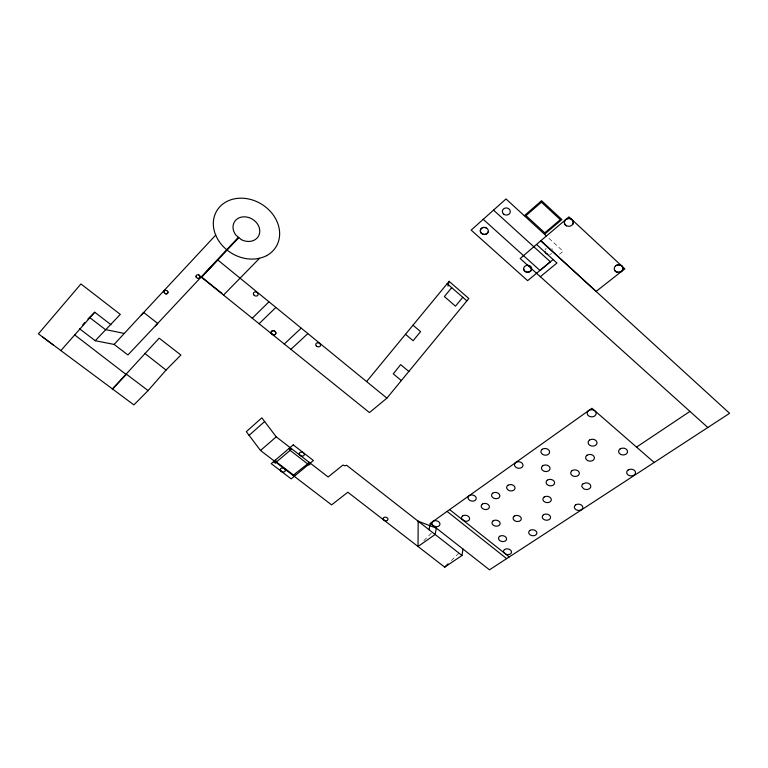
<?xml version="1.0" encoding="UTF-8"?>
<svg xmlns="http://www.w3.org/2000/svg" width="768" height="768" viewBox="0 0 768 768"><rect width="100%" height="100%" fill="white"/><g stroke="black" fill="none" stroke-linecap="round" stroke-linejoin="round"><path stroke-width="0.58" stroke-dasharray="3.84 2.88" d="M423.85 540.662L431.338 533.146M451.354 560.563L460.502 551.51M559.488 254.304L563.117 251.299L547.91 237.36M551.693 253.498A3.974 3.466 2.1 0 1 549.667 254.39M545.117 249.994A3.974 3.466 2.1 0 1 546.346 248.323M551.798 248.592A3.974 3.466 2.1 0 1 552.518 249.504"/><path stroke-width="1.15" d="M596.304 291.61L540.912 240.662L569.002 216.883L624.854 268.867L596.314 291.254M707.827 427.517L520.157 258.528L540.912 240.662M274.138 462.115L274.272 461.021L260.506 450.48L246.317 431.683L261.821 417.83L276.221 436.829L328.128 476.986L343.046 465.005A2.534 1.901 17.3 0 0 346.541 465.206L461.99 555.485L444.701 567.139L347.837 492.221L331.594 504.883L275.626 462.058L275.261 462.97L274.138 462.115L275.443 460.032L276.432 461.981L275.626 462.058M461.99 555.485L462.989 549.043M429.034 529.718L430.282 523.382L591.926 408.278L654.192 462.461M447.946 286.128L449.098 281.338L468.816 298.512L386.899 398.15L369.446 412.57L201.408 277.277L217.718 259.91L386.899 398.15M200.045 277.536L200.15 276.614M309.744 464.179L310.07 463.258M275.261 462.97L290.131 450.355L290.486 449.443L289.123 448.387L290.131 450.355L308.918 464.861L310.224 463.133L307.67 463.901L308.976 462.173L308.65 463.094L293.021 475.363M308.918 464.861L309.245 463.939M223.757 294.826L259.536 258.298M112.272 389.222L159.149 338.16L180.902 355.046L166.042 370.061L148.09 390.586L133.901 404.89L38.4 333.859L80.947 283.949L120.298 314.4L95.242 340.723L79.402 328.685M290.131 450.355L291.456 448.618L290.486 449.443M366.576 381.59L449.098 281.338M451.709 287.654L444.374 296.563L455.472 306.163L462.778 297.274M82.483 325.19L84.797 322.57M87.878 319.075L94.752 312.23L110.966 324.691M60.806 350.64L94.752 312.23M114.125 344.429L143.664 312.47L157.699 323.424L127.92 354.96L114.125 344.429L95.242 340.723M215.76 235.046L141.35 314.976M201.408 277.277L238.646 237.859L238.186 237.475L155.376 325.891M112.512 388.858L126.518 374.256L148.118 390.605M444.701 567.139L448.032 563.846M252.259 318.221L268.819 301.968M259.104 323.731L275.712 307.584M469.085 495.754L468.547 496.262A4.138 3.082 10.5 0 0 471.533 501.053A4.138 3.082 10.5 0 0 476.17 497.75A4.138 3.082 10.5 0 0 470.016 495.216L469.306 495.59M515.616 462.614L515.05 463.152A4.282 3.264 7.8 0 0 518.006 468.192A4.282 3.264 7.8 0 0 522.941 464.678A4.282 3.264 7.8 0 0 516.614 462.038L515.866 462.442M284.275 343.997L301.085 328.253M588.461 410.746L587.827 411.341A4.531 3.562 2.9 0 0 590.717 416.765A4.531 3.562 2.9 0 0 596.15 412.896A4.531 3.562 2.9 0 0 589.546 410.112L588.73 410.554M290.909 349.334L307.766 333.696M249.091 435.36L264.634 421.546M144.662 353.29L166.138 370.128M524.314 215.731L541.546 200.707L561.869 219.552L544.531 234.259M260.506 450.48L276.221 436.829M550.406 261.773L539.933 270.432L483.235 219.322M553.123 259.565L527.635 280.656L471.168 230.112L506.006 198.95L546.221 235.814M540.346 276.701L556.944 263.04L536.659 244.57M636.528 447.101L689.933 411.408M198.97 278.362L197.914 278.333M295.43 475.334L293.856 475.315L275.309 461.117M166.339 293.952L165.283 293.674M124.282 333.437L105.36 329.549L89.414 317.338M283.603 468.288L284.688 469.018M282.01 471.744L280.925 471.024A2.582 1.901 20.1 0 1 282.298 468.019A2.582 1.901 20.1 0 1 285.187 471.014A2.582 1.901 20.1 0 1 280.915 471.014M198.826 274.963L199.699 275.674M42.662 336.998L53.568 345.168M74.698 334.925L126.288 374.611M308.65 463.094L309.898 464.054M430.282 523.382L489.475 569.818L729.6 413.318L540.874 240.998M447.091 511.411L506.64 558.624M449.645 509.597L509.242 556.925M201.6 276.989L221.914 293.347M401.366 380.554L393.254 373.872L400.637 364.637L408.854 371.443M405.504 334.301L413.126 340.704L420.586 331.622L412.992 325.2M447.158 283.69L466.886 300.854M493.517 210.125L550.397 261.821M167.51 291.283L167.962 292.195M196.061 276.49L196.224 276.979M547.843 254.304A3.974 3.466 2.1 0 1 545.04 251.587M163.93 291.6A2.15 1.68 31.3 0 1 165.082 290.362M273.802 330.835A2.429 1.939 24.6 0 1 275.578 334.013A2.429 1.939 24.6 0 1 271.747 333.869A2.429 1.939 24.6 0 1 272.592 330.787M488.006 231.878A3.946 3.494 9.4 0 1 482.909 234.154A3.946 3.494 9.4 0 1 480.614 229.325A3.946 3.494 9.4 0 1 486.115 227.894M526.493 265.45A3.907 3.379 4.8 0 1 531.331 268.253A3.907 3.379 4.8 0 1 527.808 272.122A3.907 3.379 4.8 0 1 523.584 268.646M615.504 265.872A4.435 3.782 -3.8 0 1 622.013 266.275A4.435 3.782 -3.8 0 1 620.832 271.786A4.435 3.782 -3.8 0 1 614.534 270.413M566.477 225.888A4.474 3.955 -1.3 0 1 565.008 220.454A4.474 3.955 -1.3 0 1 571.162 219.12A4.474 3.955 -1.3 0 1 572.621 224.563M418.186 521.232L418.022 546.499L435.139 534.49L436.339 528.134L418.186 521.232M565.882 219.418L565.114 220.205A4.474 3.955 -1.3 0 0 568.589 226.32A4.474 3.955 -1.3 0 0 572.861 220.579L571.325 219.053A4.474 3.955 -1.3 0 0 566.851 218.832L565.882 219.418M433.046 521.386L432.451 521.962A4.022 2.928 12.2 0 0 435.456 526.57A4.022 2.928 12.2 0 0 439.872 523.43A4.022 2.928 12.2 0 0 433.853 520.963L433.046 521.386M462.557 516.029L462.038 516.528A4.07 2.986 10.8 0 0 461.712 518.794L464.64 521.107A4.07 2.986 10.8 0 0 469.574 518.141A4.07 2.986 10.8 0 0 463.478 515.52L462.557 516.029M492.749 493.162L492.096 493.776A4.166 3.11 9.2 0 0 495.043 498.605A4.166 3.11 9.2 0 0 499.786 495.274A4.166 3.11 9.2 0 0 493.603 492.72L492.749 493.162M482.352 504.125L481.718 504.72A4.128 3.053 9.8 0 0 484.656 509.482A4.128 3.053 9.8 0 0 489.322 506.218A4.128 3.053 9.8 0 0 483.197 503.693L482.352 504.125M542.237 449.29L541.536 449.952A4.358 3.35 6.2 0 0 544.454 455.098A4.358 3.35 6.2 0 0 549.552 451.488A4.358 3.35 6.2 0 0 543.149 448.81L542.237 449.29M507.869 485.318L507.206 485.942A4.205 3.158 8.4 0 0 510.134 490.829A4.205 3.158 8.4 0 0 514.963 487.45A4.205 3.158 8.4 0 0 508.733 484.867L507.869 485.318M542.755 465.763L542.054 466.406A4.31 3.274 6.4 0 0 544.944 471.456A4.31 3.274 6.4 0 0 549.994 467.933A4.31 3.274 6.4 0 0 543.648 465.293L542.755 465.763M493.152 520.838L492.509 521.424A4.09 2.995 9.3 0 0 495.398 526.09A4.09 2.995 9.3 0 0 500.054 522.902A4.09 2.995 9.3 0 0 493.987 520.416L493.152 520.838M589.546 440.093L588.806 440.765A4.454 3.427 3.4 0 0 591.638 446.016A4.454 3.427 3.4 0 0 596.976 442.32A4.454 3.427 3.4 0 0 590.496 439.603L589.546 440.093M547.382 480.154L546.691 480.778A4.272 3.216 6.3 0 0 549.542 485.741A4.272 3.216 6.3 0 0 554.563 482.304A4.272 3.216 6.3 0 0 548.275 479.693L547.382 480.154M514.282 516.134L513.629 516.73A4.128 3.034 8.3 0 0 516.48 521.443A4.128 3.034 8.3 0 0 521.242 518.218A4.128 3.034 8.3 0 0 515.136 515.712L514.282 516.134M587.03 455.261L586.301 455.914A4.406 3.36 3.8 0 0 589.114 461.069A4.406 3.36 3.8 0 0 594.384 457.459A4.406 3.36 3.8 0 0 587.971 454.771L587.03 455.261M572.054 470.659L571.334 471.302A4.339 3.283 4.9 0 0 574.157 476.342A4.339 3.283 4.9 0 0 579.312 472.829A4.339 3.283 4.9 0 0 572.966 470.189L572.054 470.659M499.67 536.323L499.037 536.89A4.061 2.938 9.1 0 0 501.878 541.478A4.061 2.938 9.1 0 0 506.515 538.368A4.061 2.938 9.1 0 0 500.496 535.91L499.67 536.323M544.157 497.04L543.475 497.654A4.224 3.149 6.6 0 0 546.298 502.512A4.224 3.149 6.6 0 0 551.251 499.162A4.224 3.149 6.6 0 0 545.04 496.598L544.157 497.04M543.504 514.781L542.832 515.376A4.176 3.072 6.8 0 0 545.626 520.128A4.176 3.072 6.8 0 0 550.512 516.883A4.176 3.072 6.8 0 0 544.378 514.349L543.504 514.781M504.557 549.581L504.019 550.051A4.032 2.89 8.9 0 0 503.645 552.23L506.477 554.486A4.032 2.89 8.9 0 0 511.469 551.664A4.032 2.89 8.9 0 0 505.478 549.091L504.557 549.581M620.074 448.963L619.315 449.635A4.474 3.418 1.9 0 0 622.07 454.858A4.474 3.418 1.9 0 0 627.514 451.19A4.474 3.418 1.9 0 0 621.043 448.474L620.074 448.963M529.805 530.515L529.258 531.005A4.118 2.995 7.6 0 0 532.051 535.651A4.118 2.995 7.6 0 0 536.822 532.493A4.118 2.995 7.6 0 0 530.765 530.006L529.805 530.515M583.094 483.773L582.49 484.301A4.32 3.235 4.5 0 0 581.952 486.73L583.526 488.678A4.445 3.331 4.5 0 0 590.602 487.315A4.445 3.331 4.5 0 0 585.926 482.861L583.094 483.773M541.43 202.195L526.003 215.635L544.781 232.858L560.294 219.686L541.43 202.195M575.683 504.874L574.982 505.478A4.253 3.139 5.2 0 0 577.728 510.326A4.253 3.139 5.2 0 0 582.787 506.995A4.253 3.139 5.2 0 0 576.586 504.432L575.683 504.874M628.147 470.026L627.389 470.669A4.426 3.331 2 0 0 630.086 475.776A4.426 3.331 2 0 0 635.491 472.224A4.426 3.331 2 0 0 629.098 469.546L628.147 470.026M293.261 444.883L271.21 463.632L291.158 478.867L313.411 460.502L293.261 444.883M266.592 255.667C245.664 266.189 218.035 251.146 213.734 228.547A34.666 28.81 31.5 0 1 235.939 198.566A34.666 28.81 31.5 0 1 275.779 219.005A34.666 28.81 31.5 0 1 266.592 255.667M241.421 239.683L235.901 235.114A13.997 11.635 31.5 0 1 242.179 216.97A13.997 11.635 31.5 0 1 259.776 231.523A13.997 11.635 31.5 0 1 241.421 239.683M621.744 265.939L620.861 265.344A4.349 3.706 -3.8 0 0 614.323 267.85A4.349 3.706 -3.8 0 0 619.19 272.198A4.349 3.706 -3.8 0 0 622.406 266.717L621.744 265.939M299.76 454.982A2.611 1.949 19.6 0 0 304.138 455.242A2.611 1.949 19.6 0 0 301.526 452.074A2.611 1.949 19.6 0 0 299.76 454.982M253.824 294.902A2.458 1.987 27.3 0 0 257.904 295.162A2.458 1.987 27.3 0 0 255.494 291.888A2.458 1.987 27.3 0 0 253.824 294.902M271.354 333.312A2.458 1.968 24.6 0 0 275.472 334.186A2.458 1.968 24.6 0 0 273.686 330.758A2.458 1.968 24.6 0 0 271.354 333.312M316.32 345.907A2.458 1.968 21.6 0 0 320.4 345.84A2.458 1.968 21.6 0 0 317.76 342.806A2.458 1.968 21.6 0 0 316.32 345.907M524.688 271.085A4.013 3.475 4.8 0 0 531.475 269.933A4.013 3.475 4.8 0 0 526.8 265.382A4.013 3.475 4.8 0 0 524.688 271.085M481.181 232.973A4.003 3.552 9.4 0 0 488.045 232.454A4.003 3.552 9.4 0 0 483.888 227.386A4.003 3.552 9.4 0 0 481.181 232.973M503.654 214.09A3.984 3.571 6.3 0 0 510.211 212.333A3.984 3.571 6.3 0 0 505.104 208.07A3.984 3.571 6.3 0 0 503.654 214.09M384.01 520.138A2.448 1.776 14.6 0 0 387.955 519.6A2.448 1.776 14.6 0 0 384.826 517.171A2.448 1.776 14.6 0 0 384.01 520.138M164.17 292.454A2.131 1.661 31.3 0 0 167.645 293.414A2.131 1.661 31.3 0 0 166.186 290.362A2.131 1.661 31.3 0 0 164.17 292.454M196.282 277.162A2.189 1.738 30.9 0 0 199.872 277.872A2.189 1.738 30.9 0 0 198.154 274.79A2.189 1.738 30.9 0 0 196.282 277.162"/></g></svg>
